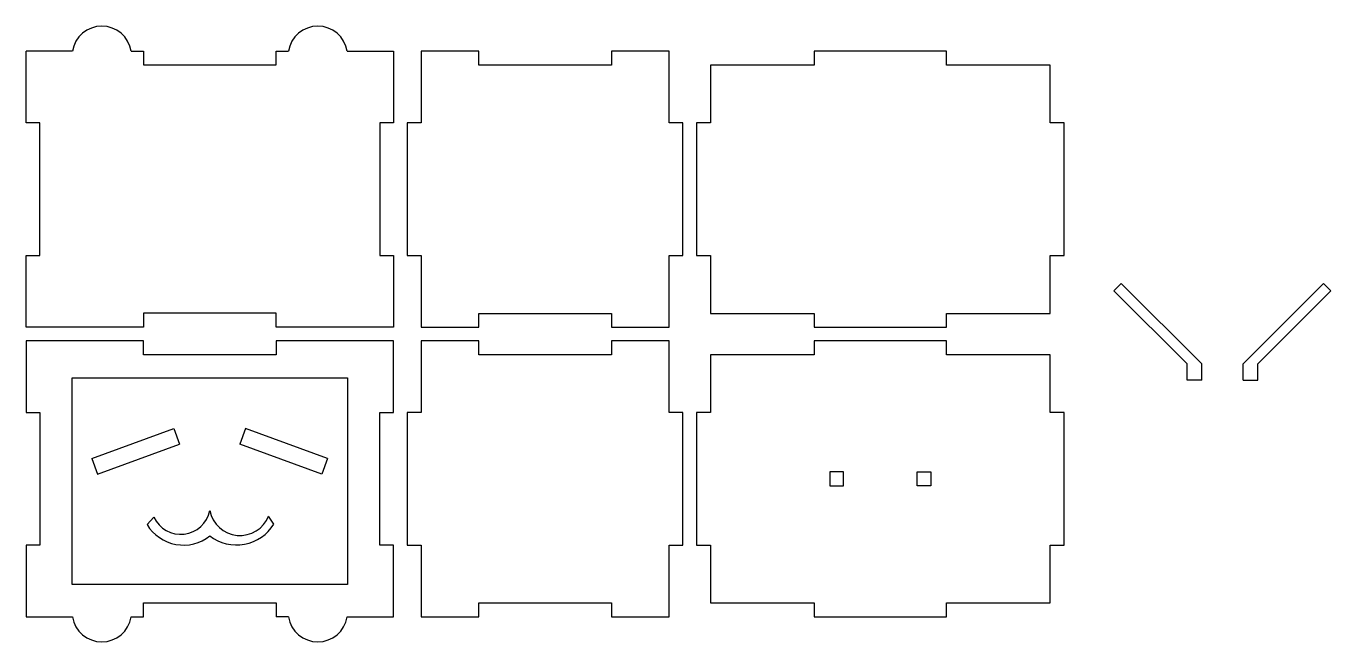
# Model space of a CAD drawing. Header units: inches. Extents: x -34655 to 9781, y -19499 to 1448.
import ezdxf

# ---------------------------------------------------------------- set-up
doc = ezdxf.new("R2010")
doc.units = ezdxf.units.IN
doc.header["$MEASUREMENT"] = 0
for name, color, linetype in [('bottom_outsideCutPath', 7, 'Continuous'), ('front_outsideCutPath', 7, 'Continuous'), ('left_outsideCutPath', 7, 'Continuous'), ('right_outsideCutPath', 7, 'Continuous'), ('top_outsideCutPath', 7, 'Continuous')]:
    doc.layers.add(name, color=color, linetype=linetype)

msp = doc.modelspace()

# ---------------------------------------------------------------- linework, layer by layer
at = {"linetype": 'ByBlock'}
for p, q in [((-33076, 595), (-34655, 595)), ((-31077, 595), (-30657, 595)), ((-26141, 595), (-25720, 595)), ((-23721, 595), (-22143, 595)), ((2640, -7302), (2389, -7553)), ((4881, -10044), (2389, -7553)), ((5381, -10044), (2640, -7302)), ((6789, -10044), (9531, -7302)), ((7290, -10044), (9781, -7553)), ((9531, -7302), (9781, -7553)), ((4881, -10591), (4881, -10044)), ((5381, -10591), (5381, -10044)), ((6789, -10591), (6789, -10044)), ((7290, -10591), (7290, -10044)), ((-33091, -10512), (-23707, -10512)), ((-33091, -17551), (-33091, -10512)), ((-23707, -10512), (-23707, -17551)), ((5381, -10591), (4881, -10591)), ((6789, -10591), (7290, -10591)), ((-32411, -13256), (-29618, -12237)), ((-29618, -12237), (-29425, -12769)), ((-27179, -12237), (-27373, -12769)), ((-24386, -13256), (-27179, -12237)), ((-32219, -13792), (-29426, -12773)), ((-24578, -13792), (-27371, -12773)), ((-32411, -13256), (-32219, -13792)), ((-24386, -13256), (-24578, -13792)), ((-6815, -13719), (-7284, -13719)), ((-7284, -13719), (-7284, -14188)), ((-6815, -13953), (-6815, -13719)), ((-4313, -13953), (-4313, -13719)), ((-4313, -13719), (-3843, -13719)), ((-3843, -13719), (-3843, -14188)), ((-7284, -14188), (-6815, -14188)), ((-6815, -14188), (-6815, -13953)), ((-4313, -14188), (-4313, -13953)), ((-3843, -14188), (-4313, -14188)), ((-30535, -15510), (-30305, -15258)), ((-26214, -15490), (-26395, -15218)), ((-23707, -17551), (-33091, -17551)), ((-34655, -18645), (-33076, -18645)), ((-31077, -18645), (-30657, -18645)), ((-25720, -18645), (-26141, -18645)), ((-23721, -18645), (-22143, -18645))]:
    msp.add_line(p, q, dxfattribs=at)
for centre, radius, start, end in [((-32077, 436), 1012, 9.001, 170.999), ((-24721, 436), 1012, 9.001, 170.999), ((-29389, -14830), 1011, 205.0196, 348.3149), ((-27370, -14830), 1049, 191.2752, 338.2894), ((-29296, -14757), 1450, 211.3041, 308.1976), ((-27490, -14704), 1499, 232.6982, 328.3671), ((-32077, -18487), 1012, 189.001, 350.999), ((-24721, -18487), 1012, 189.001, 350.999)]:
    msp.add_arc(centre, radius, start, end, dxfattribs=at)
at = {"layer": 'bottom_outsideCutPath'}
for p, q in [((-3306, 592), (-7822, 592)), ((-7822, 592), (-7822, 123)), ((-3306, 123), (-3306, 592)), ((-11351, 123), (-11351, -1842)), ((-7822, 123), (-11351, 123)), ((223, 123), (-3306, 123)), ((223, -1842), (223, 123)), ((-11351, -1842), (-11820, -1842)), ((-11820, -1842), (-11820, -6358)), ((692, -1842), (223, -1842)), ((692, -6358), (692, -1842)), ((-11820, -6358), (-11351, -6358)), ((-11351, -6358), (-11351, -8323)), ((223, -8323), (223, -6358)), ((223, -6358), (692, -6358)), ((-11351, -8323), (-7822, -8323)), ((-7822, -8323), (-7822, -8792)), ((-3306, -8792), (-3306, -8323)), ((-3306, -8323), (223, -8323)), ((-7822, -8792), (-3306, -8792))]:
    msp.add_line(p, q, dxfattribs=at)
at = {"layer": 'front_outsideCutPath'}
for p, q in [((-34655, -1839), (-34655, 595)), ((-30657, 595), (-30657, 126)), ((-26141, 126), (-26141, 595)), ((-22143, 595), (-22143, -1839)), ((-30657, 126), (-26141, 126)), ((-34186, -1839), (-34655, -1839)), ((-34186, -6355), (-34186, -1839)), ((-22143, -1839), (-22612, -1839)), ((-22612, -1839), (-22612, -6355)), ((-34655, -8789), (-34655, -6355)), ((-34655, -6355), (-34186, -6355)), ((-22612, -6355), (-22143, -6355)), ((-22143, -6355), (-22143, -8789)), ((-26141, -8320), (-30657, -8320)), ((-30657, -8320), (-30657, -8789)), ((-26141, -8789), (-26141, -8320)), ((-30657, -8789), (-34655, -8789)), ((-22143, -8789), (-26141, -8789)), ((-34655, -9261), (-34655, -11695)), ((-30657, -9261), (-34655, -9261)), ((-30657, -9730), (-30657, -9261)), ((-22143, -9261), (-26141, -9261)), ((-26141, -9261), (-26141, -9730)), ((-22143, -11695), (-22143, -9261)), ((-26141, -9730), (-30657, -9730)), ((-34655, -11695), (-34186, -11695)), ((-34186, -11695), (-34186, -16211)), ((-22612, -16211), (-22612, -11695)), ((-22612, -11695), (-22143, -11695)), ((-34186, -16211), (-34655, -16211)), ((-34655, -16211), (-34655, -18645)), ((-22143, -16211), (-22612, -16211)), ((-22143, -18645), (-22143, -16211)), ((-30657, -18645), (-30657, -18176)), ((-30657, -18176), (-26141, -18176)), ((-26141, -18176), (-26141, -18645))]:
    msp.add_line(p, q, dxfattribs=at)
at = {"layer": 'left_outsideCutPath'}
for p, q in [((-21204, -9261), (-21204, -11695)), ((-19239, -9261), (-21204, -9261)), ((-19239, -9730), (-19239, -9261)), ((-12758, -9261), (-14723, -9261)), ((-14723, -9261), (-14723, -9730)), ((-12758, -11695), (-12758, -9261)), ((-14723, -9730), (-19239, -9730)), ((-21204, -11695), (-21673, -11695)), ((-21673, -11695), (-21673, -16211)), ((-12289, -11695), (-12758, -11695)), ((-12289, -16211), (-12289, -11695)), ((-21673, -16211), (-21204, -16211)), ((-21204, -16211), (-21204, -18645)), ((-12758, -18645), (-12758, -16211)), ((-12758, -16211), (-12289, -16211)), ((-19239, -18645), (-19239, -18176)), ((-19239, -18176), (-14723, -18176)), ((-14723, -18176), (-14723, -18645)), ((-21204, -18645), (-19239, -18645)), ((-14723, -18645), (-12758, -18645))]:
    msp.add_line(p, q, dxfattribs=at)
at = {"layer": 'right_outsideCutPath'}
for p, q in [((-21204, 592), (-21204, -1842)), ((-19239, 592), (-21204, 592)), ((-19239, 123), (-19239, 592)), ((-12758, 592), (-14723, 592)), ((-14723, 592), (-14723, 123)), ((-12758, -1842), (-12758, 592)), ((-14723, 123), (-19239, 123)), ((-21204, -1842), (-21673, -1842)), ((-21673, -1842), (-21673, -6358)), ((-12289, -1842), (-12758, -1842)), ((-12289, -6358), (-12289, -1842)), ((-21673, -6358), (-21204, -6358)), ((-21204, -6358), (-21204, -8792)), ((-12758, -8792), (-12758, -6358)), ((-12758, -6358), (-12289, -6358)), ((-19239, -8792), (-19239, -8323)), ((-19239, -8323), (-14723, -8323)), ((-14723, -8323), (-14723, -8792)), ((-21204, -8792), (-19239, -8792)), ((-14723, -8792), (-12758, -8792))]:
    msp.add_line(p, q, dxfattribs=at)
at = {"layer": 'top_outsideCutPath'}
for p, q in [((-3306, -9261), (-7822, -9261)), ((-7822, -9261), (-7822, -9730)), ((-3306, -9730), (-3306, -9261)), ((-11351, -9730), (-11351, -11695)), ((-7822, -9730), (-11351, -9730)), ((223, -9730), (-3306, -9730)), ((223, -11695), (223, -9730)), ((-11351, -11695), (-11820, -11695)), ((-11820, -11695), (-11820, -16211)), ((692, -11695), (223, -11695)), ((692, -16211), (692, -11695)), ((-11820, -16211), (-11351, -16211)), ((-11351, -16211), (-11351, -18176)), ((223, -18176), (223, -16211)), ((223, -16211), (692, -16211)), ((-11351, -18176), (-7822, -18176)), ((-7822, -18176), (-7822, -18645)), ((-3306, -18645), (-3306, -18176)), ((-3306, -18176), (223, -18176)), ((-7822, -18645), (-3306, -18645))]:
    msp.add_line(p, q, dxfattribs=at)

doc.saveas('drawing.dxf')
